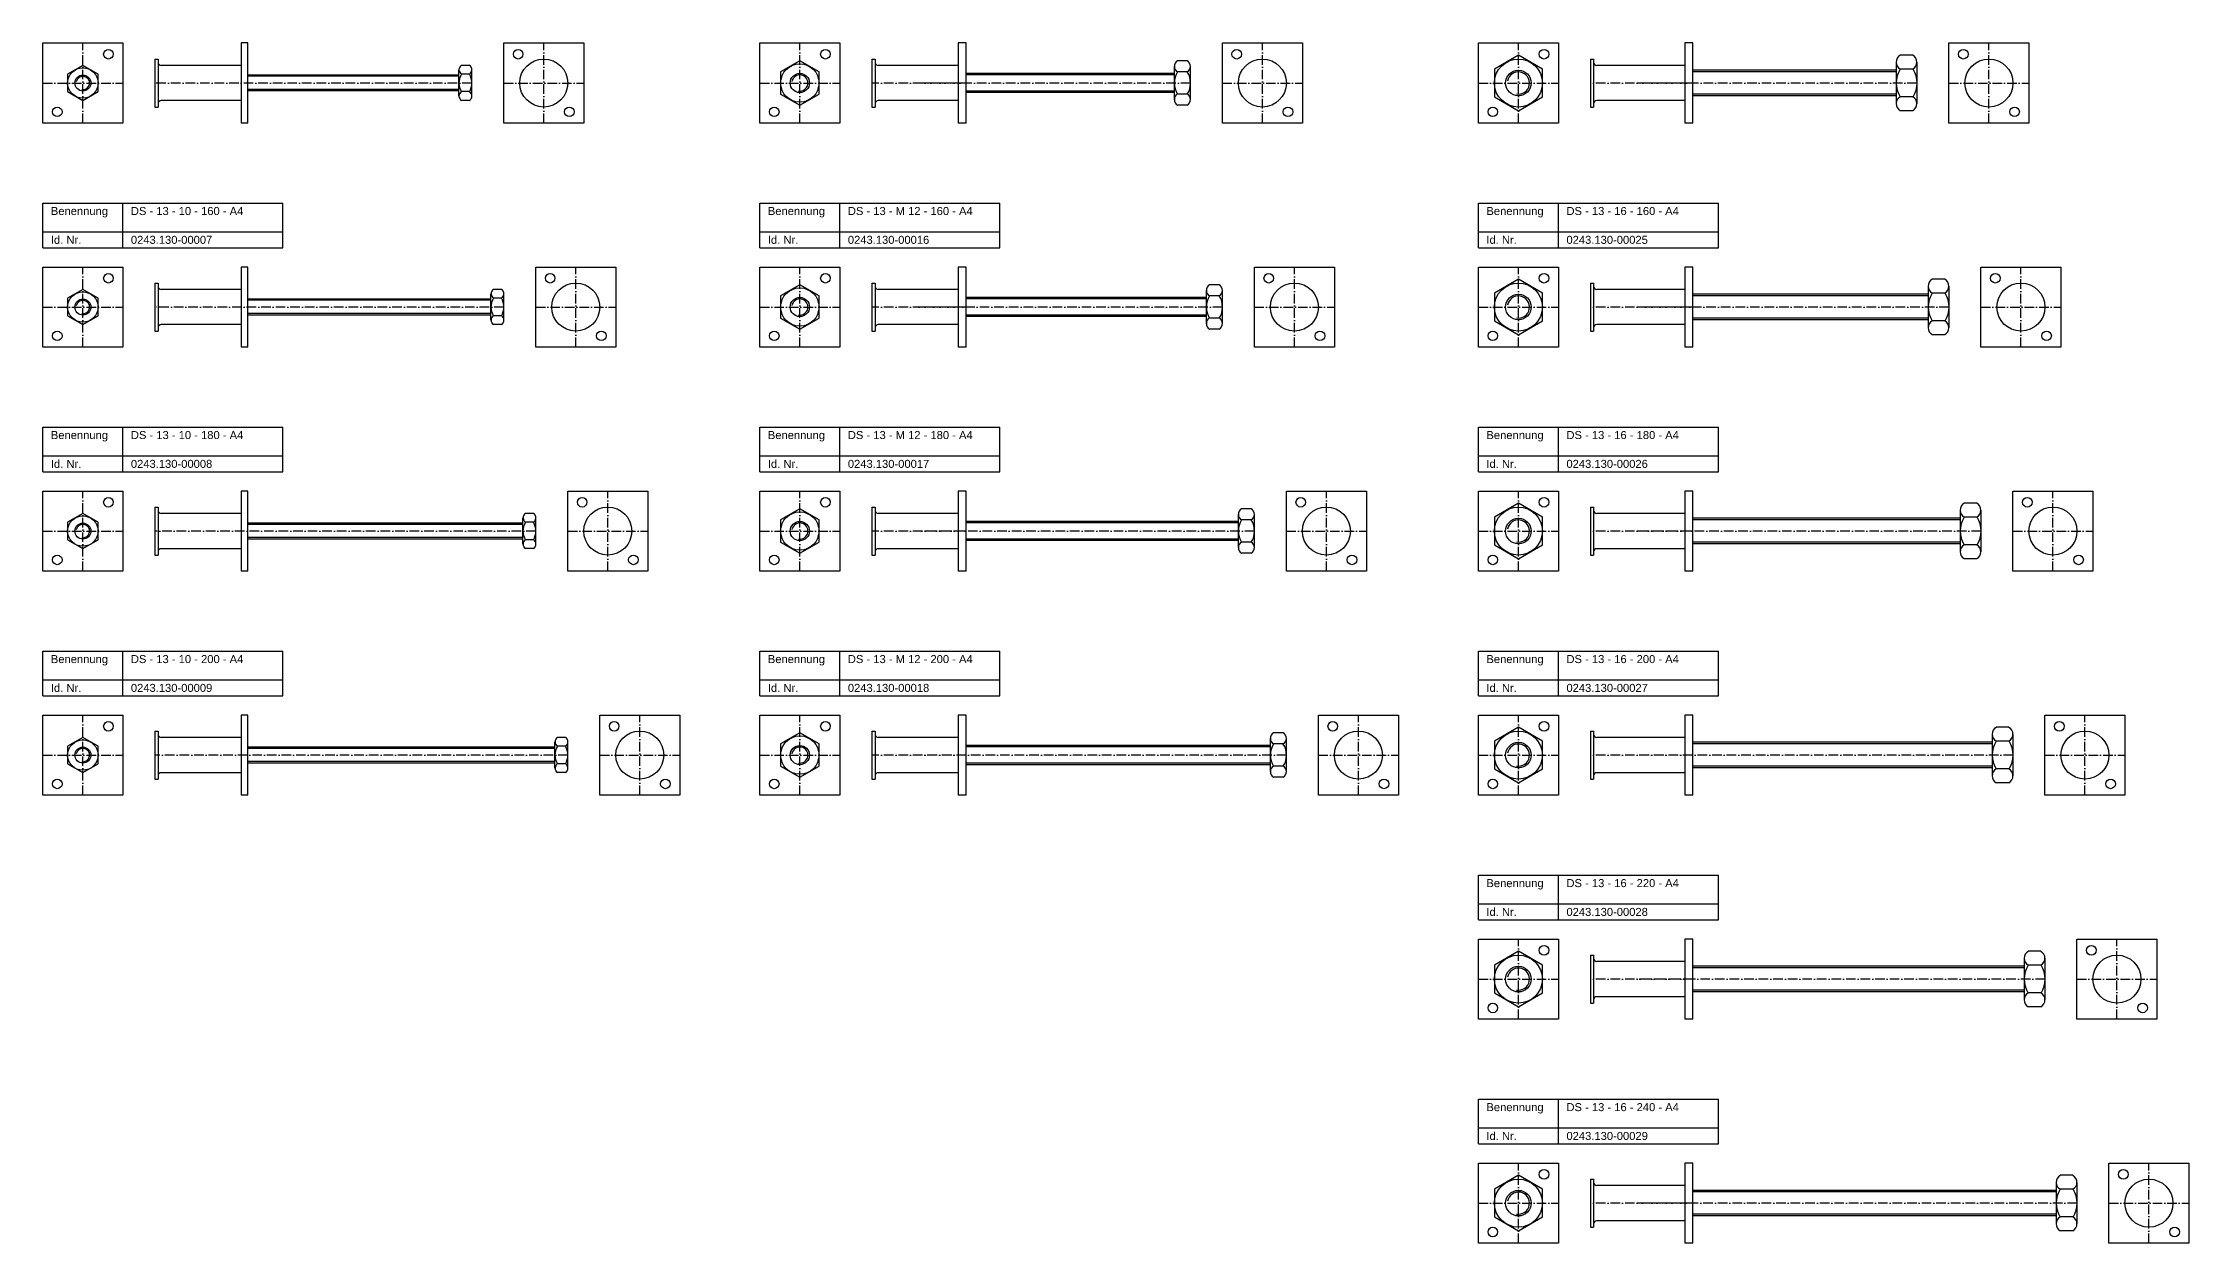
# Model space of a CAD drawing. Header units: millimetres. Extents: x 77 to 2545, y 1116 to 2936.
# Drawn here: x 77 to 1418, y 1446 to 2196 of the extents above; entities that cross this region are included whole.
import ezdxf

# ---------------------------------------------------------------- set-up
doc = ezdxf.new("R2010")
doc.units = ezdxf.units.MM
doc.header["$LTSCALE"] = 0.5
doc.linetypes.add('achse', pattern=[18, 12, -3, 0, -3])
doc.layers.add('HALFEN', color=2, linetype='CONTINUOUS')
doc.styles.add('ARIAL50', font='ARIAL.TTF', dxfattribs={"height": 5})

msp = doc.modelspace()

# ---------------------------------------------------------------- linework, layer by layer
at = {"layer": 'HALFEN'}
for p, q in [((77.2, 2196.2), (127.2, 2196.2)), ((77.2, 2146.2), (77.2, 2196.2)), ((127.2, 2196.2), (127.2, 2146.2)), ((147.2, 2186.2), (147.2, 2156.2)), ((147.2, 2186.2), (149.2, 2186.2)), ((149.2, 2186.2), (149.2, 2156.2)), ((201.2, 2196.2), (201.2, 2146.2)), ((205.2, 2196.2), (201.2, 2196.2)), ((205.2, 2146.2), (205.2, 2196.2)), ((365.2, 2196.2), (415.2, 2196.2)), ((365.2, 2146.2), (365.2, 2196.2)), ((415.2, 2196.2), (415.2, 2146.2)), ((525.2, 2196.2), (575.2, 2196.2)), ((525.2, 2146.2), (525.2, 2196.2)), ((575.2, 2196.2), (575.2, 2146.2)), ((595.2, 2186.2), (595.2, 2156.2)), ((595.2, 2186.2), (597.2, 2186.2)), ((597.2, 2186.2), (597.2, 2156.2)), ((649.2, 2196.2), (649.2, 2146.2)), ((654.2, 2196.2), (649.2, 2196.2)), ((654.2, 2146.2), (654.2, 2196.2)), ((814.2, 2146.2), (814.2, 2196.2)), ((814.2, 2196.2), (864.2, 2196.2)), ((864.2, 2196.2), (864.2, 2146.2)), ((974.2, 2196.2), (1024.2, 2196.2)), ((974.2, 2146.2), (974.2, 2196.2)), ((1024.2, 2196.2), (1024.2, 2146.2)), ((1044.2, 2186.2), (1044.2, 2156.2)), ((1044.2, 2186.2), (1046.2, 2186.2)), ((1046.2, 2186.2), (1046.2, 2156.2)), ((1103.2, 2196.2), (1103.2, 2146.2)), ((1108.2, 2196.2), (1103.2, 2196.2)), ((1108.2, 2146.2), (1108.2, 2196.2)), ((1245.7, 2188.6), (1237.7, 2188.6)), ((1268.2, 2196.2), (1318.2, 2196.2)), ((1268.2, 2146.2), (1268.2, 2196.2)), ((1318.2, 2196.2), (1318.2, 2146.2)), ((102.2, 2182.2), (92.7, 2176.7)), ((92.7, 2176.7), (92.7, 2165.8)), ((111.7, 2176.7), (102.2, 2182.2)), ((111.7, 2165.8), (111.7, 2176.7)), ((201.2, 2182.2), (151.2, 2182.2)), ((337.2, 2176.2), (205.2, 2176.2)), ((337.2, 2175.4), (205.2, 2175.4)), ((337.2, 2163), (337.2, 2179.5)), ((343.7, 2182.2), (338.8, 2182.2)), ((343.7, 2176.7), (338.8, 2176.7)), ((345.2, 2163), (345.2, 2179.5)), ((649.2, 2182.2), (599.2, 2182.2)), ((784.2, 2177.2), (654.2, 2177.2)), ((784.2, 2176.3), (654.2, 2176.3)), ((784.2, 2160.9), (784.2, 2181.6)), ((792.2, 2185.1), (786.2, 2185.1)), ((792.2, 2178.2), (786.2, 2178.2)), ((794.2, 2160.9), (794.2, 2181.6)), ((1103.2, 2182.2), (1048.2, 2182.2)), ((1235.2, 2179.2), (1108.2, 2179.2)), ((1235.2, 2178.2), (1108.2, 2178.2)), ((1235.2, 2184.2), (1235.2, 2158.3)), ((1245.7, 2179.9), (1237.7, 2179.9)), ((1248.2, 2184.2), (1248.2, 2158.3)), ((92.7, 2165.8), (102.2, 2160.3)), ((102.2, 2160.3), (111.7, 2165.8)), ((201.2, 2160.2), (151.2, 2160.2)), ((337.2, 2167.1), (205.2, 2167.1)), ((337.2, 2166.3), (205.2, 2166.3)), ((343.7, 2165.8), (338.8, 2165.8)), ((343.7, 2160.3), (338.8, 2160.3)), ((649.2, 2160.2), (599.2, 2160.2)), ((784.2, 2166.2), (654.2, 2166.2)), ((784.2, 2165.2), (654.2, 2165.2)), ((792.2, 2164.3), (786.2, 2164.3)), ((1103.2, 2160.2), (1048.2, 2160.2)), ((1235.2, 2164.3), (1108.2, 2164.3)), ((1235.2, 2163.2), (1108.2, 2163.2)), ((1245.7, 2162.6), (1237.7, 2162.6)), ((127.2, 2146.2), (77.2, 2146.2)), ((147.2, 2156.2), (149.2, 2156.2)), ((205.2, 2146.2), (201.2, 2146.2)), ((415.2, 2146.2), (365.2, 2146.2)), ((575.2, 2146.2), (525.2, 2146.2)), ((595.2, 2156.2), (597.2, 2156.2)), ((654.2, 2146.2), (649.2, 2146.2)), ((792.2, 2157.4), (786.2, 2157.4)), ((864.2, 2146.2), (814.2, 2146.2)), ((1024.2, 2146.2), (974.2, 2146.2)), ((1044.2, 2156.2), (1046.2, 2156.2)), ((1108.2, 2146.2), (1103.2, 2146.2)), ((1245.7, 2153.9), (1237.7, 2153.9)), ((1318.2, 2146.2), (1268.2, 2146.2)), ((77.2, 2096.2), (227.2, 2096.2)), ((77.2, 2068.2), (77.2, 2096.2)), ((127.2, 2068.2), (127.2, 2096.2)), ((227.2, 2068.2), (227.2, 2096.2)), ((525.2, 2096.2), (675.2, 2096.2)), ((525.2, 2068.2), (525.2, 2096.2)), ((575.2, 2068.2), (575.2, 2096.2)), ((675.2, 2068.2), (675.2, 2096.2)), ((974.2, 2096.2), (1124.2, 2096.2)), ((974.2, 2068.2), (974.2, 2096.2)), ((1024.2, 2068.2), (1024.2, 2096.2)), ((1124.2, 2068.2), (1124.2, 2096.2)), ((77.2, 2078.2), (227.2, 2078.2)), ((77.2, 2068.2), (227.2, 2068.2)), ((525.2, 2078.2), (675.2, 2078.2)), ((525.2, 2068.2), (675.2, 2068.2)), ((974.2, 2078.2), (1124.2, 2078.2)), ((974.2, 2068.2), (1124.2, 2068.2)), ((77.2, 2056.2), (127.2, 2056.2)), ((77.2, 2006.2), (77.2, 2056.2)), ((127.2, 2056.2), (127.2, 2006.2)), ((201.2, 2056.2), (201.2, 2006.2)), ((205.2, 2056.2), (201.2, 2056.2)), ((205.2, 2006.2), (205.2, 2056.2)), ((385.2, 2006.2), (385.2, 2056.2)), ((385.2, 2056.2), (435.2, 2056.2)), ((435.2, 2056.2), (435.2, 2006.2)), ((525.2, 2056.2), (575.2, 2056.2)), ((525.2, 2006.2), (525.2, 2056.2)), ((575.2, 2056.2), (575.2, 2006.2)), ((649.2, 2056.2), (649.2, 2006.2)), ((654.2, 2056.2), (649.2, 2056.2)), ((654.2, 2006.2), (654.2, 2056.2)), ((834.2, 2056.2), (884.2, 2056.2)), ((834.2, 2006.2), (834.2, 2056.2)), ((884.2, 2056.2), (884.2, 2006.2)), ((974.2, 2056.2), (1024.2, 2056.2)), ((974.2, 2006.2), (974.2, 2056.2)), ((1024.2, 2056.2), (1024.2, 2006.2)), ((1103.2, 2056.2), (1103.2, 2006.2)), ((1108.2, 2056.2), (1103.2, 2056.2)), ((1108.2, 2006.2), (1108.2, 2056.2)), ((1288.2, 2056.2), (1338.2, 2056.2)), ((1288.2, 2006.2), (1288.2, 2056.2)), ((1338.2, 2056.2), (1338.2, 2006.2)), ((102.2, 2042.2), (92.7, 2036.7)), ((111.7, 2036.7), (102.2, 2042.2)), ((147.2, 2046.2), (147.2, 2016.2)), ((147.2, 2046.2), (149.2, 2046.2)), ((149.2, 2046.2), (149.2, 2016.2)), ((201.2, 2042.2), (151.2, 2042.2)), ((357.2, 2023), (357.2, 2039.5)), ((363.7, 2042.2), (358.8, 2042.2)), ((365.2, 2023), (365.2, 2039.5)), ((595.2, 2046.2), (595.2, 2016.2)), ((595.2, 2046.2), (597.2, 2046.2)), ((597.2, 2046.2), (597.2, 2016.2)), ((649.2, 2042.2), (599.2, 2042.2)), ((804.2, 2020.9), (804.2, 2041.6)), ((812.2, 2045.1), (806.2, 2045.1)), ((814.2, 2020.9), (814.2, 2041.6)), ((1044.2, 2046.2), (1044.2, 2016.2)), ((1044.2, 2046.2), (1046.2, 2046.2)), ((1046.2, 2046.2), (1046.2, 2016.2)), ((1103.2, 2042.2), (1048.2, 2042.2)), ((1255.2, 2039.2), (1108.2, 2039.2)), ((1255.2, 2044.2), (1255.2, 2018.3)), ((1265.7, 2048.6), (1257.7, 2048.6)), ((1265.7, 2039.9), (1257.7, 2039.9)), ((1268.2, 2044.2), (1268.2, 2018.3)), ((92.7, 2036.7), (92.7, 2025.8)), ((92.7, 2025.8), (102.2, 2020.3)), ((102.2, 2020.3), (111.7, 2025.8)), ((111.7, 2025.8), (111.7, 2036.7)), ((357.2, 2036.2), (205.2, 2036.2)), ((357.2, 2035.4), (205.2, 2035.4)), ((357.2, 2027.1), (205.2, 2027.1)), ((357.2, 2026.2), (205.2, 2026.2)), ((363.7, 2036.7), (358.8, 2036.7)), ((363.7, 2025.8), (358.8, 2025.8)), ((804.2, 2037.2), (654.2, 2037.2)), ((804.2, 2036.3), (654.2, 2036.3)), ((804.2, 2026.2), (654.2, 2026.2)), ((804.2, 2025.2), (654.2, 2025.2)), ((812.2, 2038.2), (806.2, 2038.2)), ((1255.2, 2038.2), (1108.2, 2038.2)), ((147.2, 2016.2), (149.2, 2016.2)), ((201.2, 2020.2), (151.2, 2020.2)), ((363.7, 2020.3), (358.8, 2020.3)), ((595.2, 2016.2), (597.2, 2016.2)), ((649.2, 2020.2), (599.2, 2020.2)), ((812.2, 2024.3), (806.2, 2024.3)), ((812.2, 2017.4), (806.2, 2017.4)), ((1044.2, 2016.2), (1046.2, 2016.2)), ((1103.2, 2020.2), (1048.2, 2020.2)), ((1255.2, 2024.3), (1108.2, 2024.3)), ((1255.2, 2023.2), (1108.2, 2023.2)), ((1265.7, 2022.6), (1257.7, 2022.6)), ((1265.7, 2013.9), (1257.7, 2013.9)), ((127.2, 2006.2), (77.2, 2006.2)), ((205.2, 2006.2), (201.2, 2006.2)), ((435.2, 2006.2), (385.2, 2006.2)), ((575.2, 2006.2), (525.2, 2006.2)), ((654.2, 2006.2), (649.2, 2006.2)), ((884.2, 2006.2), (834.2, 2006.2)), ((1024.2, 2006.2), (974.2, 2006.2)), ((1108.2, 2006.2), (1103.2, 2006.2)), ((1338.2, 2006.2), (1288.2, 2006.2)), ((77.2, 1956.2), (227.2, 1956.2)), ((77.2, 1928.2), (77.2, 1956.2)), ((127.2, 1928.2), (127.2, 1956.2)), ((227.2, 1928.2), (227.2, 1956.2)), ((525.2, 1956.2), (675.2, 1956.2)), ((525.2, 1928.2), (525.2, 1956.2)), ((575.2, 1928.2), (575.2, 1956.2)), ((675.2, 1928.2), (675.2, 1956.2)), ((974.2, 1956.2), (1124.2, 1956.2)), ((974.2, 1928.2), (974.2, 1956.2)), ((1024.2, 1928.2), (1024.2, 1956.2)), ((1124.2, 1928.2), (1124.2, 1956.2)), ((77.2, 1938.2), (227.2, 1938.2)), ((525.2, 1938.2), (675.2, 1938.2)), ((974.2, 1938.2), (1124.2, 1938.2)), ((77.2, 1928.2), (227.2, 1928.2)), ((525.2, 1928.2), (675.2, 1928.2)), ((974.2, 1928.2), (1124.2, 1928.2)), ((77.2, 1916.2), (127.2, 1916.2)), ((77.2, 1866.2), (77.2, 1916.2)), ((127.2, 1916.2), (127.2, 1866.2)), ((147.2, 1906.2), (149.2, 1906.2)), ((147.2, 1906.2), (147.2, 1876.2)), ((149.2, 1906.2), (149.2, 1876.2)), ((201.2, 1916.2), (201.2, 1866.2)), ((205.2, 1916.2), (201.2, 1916.2)), ((205.2, 1866.2), (205.2, 1916.2)), ((405.2, 1916.2), (455.2, 1916.2)), ((405.2, 1866.2), (405.2, 1916.2)), ((455.2, 1916.2), (455.2, 1866.2)), ((525.2, 1916.2), (575.2, 1916.2)), ((525.2, 1866.2), (525.2, 1916.2)), ((575.2, 1916.2), (575.2, 1866.2)), ((595.2, 1906.2), (597.2, 1906.2)), ((595.2, 1906.2), (595.2, 1876.2)), ((597.2, 1906.2), (597.2, 1876.2)), ((649.2, 1916.2), (649.2, 1866.2)), ((654.2, 1916.2), (649.2, 1916.2)), ((654.2, 1866.2), (654.2, 1916.2)), ((832.2, 1905.1), (826.2, 1905.1)), ((854.2, 1916.2), (904.2, 1916.2)), ((854.2, 1866.2), (854.2, 1916.2)), ((904.2, 1916.2), (904.2, 1866.2)), ((974.2, 1916.2), (1024.2, 1916.2)), ((974.2, 1866.2), (974.2, 1916.2)), ((1024.2, 1916.2), (1024.2, 1866.2)), ((1044.2, 1906.2), (1046.2, 1906.2)), ((1044.2, 1906.2), (1044.2, 1876.2)), ((1046.2, 1906.2), (1046.2, 1876.2)), ((1108.2, 1916.2), (1103.2, 1916.2)), ((1103.2, 1916.2), (1103.2, 1866.2)), ((1108.2, 1866.2), (1108.2, 1916.2)), ((1275.2, 1904.2), (1275.2, 1878.3)), ((1285.7, 1908.6), (1277.7, 1908.6)), ((1288.2, 1904.2), (1288.2, 1878.3)), ((1308.2, 1916.2), (1358.2, 1916.2)), ((1308.2, 1866.2), (1308.2, 1916.2)), ((1358.2, 1916.2), (1358.2, 1866.2)), ((102.2, 1902.2), (92.7, 1896.7)), ((92.7, 1896.7), (92.7, 1885.8)), ((111.7, 1896.7), (102.2, 1902.2)), ((111.7, 1885.8), (111.7, 1896.7)), ((201.2, 1902.2), (151.2, 1902.2)), ((377.2, 1896.2), (205.2, 1896.2)), ((377.2, 1895.4), (205.2, 1895.4)), ((377.2, 1883), (377.2, 1899.5)), ((383.7, 1902.2), (378.8, 1902.2)), ((383.7, 1896.7), (378.8, 1896.7)), ((385.2, 1883), (385.2, 1899.5)), ((649.2, 1902.2), (599.2, 1902.2)), ((824.2, 1897.2), (654.2, 1897.2)), ((824.2, 1896.3), (654.2, 1896.3)), ((824.2, 1880.9), (824.2, 1901.6)), ((832.2, 1898.2), (826.2, 1898.2)), ((834.2, 1880.9), (834.2, 1901.6)), ((1103.2, 1902.2), (1048.2, 1902.2)), ((1275.2, 1899.2), (1108.2, 1899.2)), ((1275.2, 1898.2), (1108.2, 1898.2)), ((1285.7, 1899.9), (1277.7, 1899.9)), ((92.7, 1885.8), (102.2, 1880.3)), ((102.2, 1880.3), (111.7, 1885.8)), ((201.2, 1880.2), (151.2, 1880.2)), ((377.2, 1887.1), (205.2, 1887.1)), ((377.2, 1886.2), (205.2, 1886.2)), ((383.7, 1885.8), (378.8, 1885.8)), ((383.7, 1880.3), (378.8, 1880.3)), ((649.2, 1880.2), (599.2, 1880.2)), ((824.2, 1886.2), (654.2, 1886.2)), ((824.2, 1885.2), (654.2, 1885.2)), ((832.2, 1884.3), (826.2, 1884.3)), ((1103.2, 1880.2), (1048.2, 1880.2)), ((1275.2, 1884.3), (1108.2, 1884.3)), ((1275.2, 1883.2), (1108.2, 1883.2)), ((1285.7, 1882.6), (1277.7, 1882.6)), ((127.2, 1866.2), (77.2, 1866.2)), ((147.2, 1876.2), (149.2, 1876.2)), ((205.2, 1866.2), (201.2, 1866.2)), ((455.2, 1866.2), (405.2, 1866.2)), ((575.2, 1866.2), (525.2, 1866.2)), ((595.2, 1876.2), (597.2, 1876.2)), ((654.2, 1866.2), (649.2, 1866.2)), ((832.2, 1877.4), (826.2, 1877.4)), ((904.2, 1866.2), (854.2, 1866.2)), ((1024.2, 1866.2), (974.2, 1866.2)), ((1044.2, 1876.2), (1046.2, 1876.2)), ((1108.2, 1866.2), (1103.2, 1866.2)), ((1285.7, 1873.9), (1277.7, 1873.9)), ((1358.2, 1866.2), (1308.2, 1866.2)), ((77.2, 1816.2), (227.2, 1816.2)), ((77.2, 1788.2), (77.2, 1816.2)), ((127.2, 1788.2), (127.2, 1816.2)), ((227.2, 1788.2), (227.2, 1816.2)), ((525.2, 1816.2), (675.2, 1816.2)), ((525.2, 1788.2), (525.2, 1816.2)), ((575.2, 1788.2), (575.2, 1816.2)), ((675.2, 1788.2), (675.2, 1816.2)), ((974.2, 1816.2), (1124.2, 1816.2)), ((974.2, 1788.2), (974.2, 1816.2)), ((1024.2, 1788.2), (1024.2, 1816.2)), ((1124.2, 1788.2), (1124.2, 1816.2)), ((77.2, 1798.2), (227.2, 1798.2)), ((525.2, 1798.2), (675.2, 1798.2)), ((974.2, 1798.2), (1124.2, 1798.2)), ((77.2, 1788.2), (227.2, 1788.2)), ((525.2, 1788.2), (675.2, 1788.2)), ((974.2, 1788.2), (1124.2, 1788.2)), ((77.2, 1776.2), (127.2, 1776.2)), ((77.2, 1726.2), (77.2, 1776.2)), ((127.2, 1776.2), (127.2, 1726.2)), ((201.2, 1776.2), (201.2, 1726.2)), ((205.2, 1776.2), (201.2, 1776.2)), ((205.2, 1726.2), (205.2, 1776.2)), ((425.2, 1776.2), (475.2, 1776.2)), ((425.2, 1726.2), (425.2, 1776.2)), ((475.2, 1776.2), (475.2, 1726.2)), ((525.2, 1776.2), (575.2, 1776.2)), ((525.2, 1726.2), (525.2, 1776.2)), ((575.2, 1776.2), (575.2, 1726.2)), ((649.2, 1776.2), (649.2, 1726.2)), ((654.2, 1776.2), (649.2, 1776.2)), ((654.2, 1726.2), (654.2, 1776.2)), ((874.2, 1776.2), (924.2, 1776.2)), ((874.2, 1726.2), (874.2, 1776.2)), ((924.2, 1776.2), (924.2, 1726.2)), ((974.2, 1776.2), (1024.2, 1776.2)), ((974.2, 1726.2), (974.2, 1776.2)), ((1024.2, 1776.2), (1024.2, 1726.2)), ((1108.2, 1776.2), (1103.2, 1776.2)), ((1103.2, 1776.2), (1103.2, 1726.2)), ((1108.2, 1726.2), (1108.2, 1776.2)), ((1328.2, 1776.2), (1378.2, 1776.2)), ((1328.2, 1726.2), (1328.2, 1776.2)), ((1378.2, 1776.2), (1378.2, 1726.2)), ((102.2, 1762.2), (92.7, 1756.7)), ((92.7, 1756.7), (92.7, 1745.8)), ((111.7, 1756.7), (102.2, 1762.2)), ((111.7, 1745.8), (111.7, 1756.7)), ((147.2, 1766.2), (147.2, 1736.2)), ((147.2, 1766.2), (149.2, 1766.2)), ((149.2, 1766.2), (149.2, 1736.2)), ((201.2, 1762.2), (151.2, 1762.2)), ((397.2, 1743), (397.2, 1759.5)), ((403.7, 1762.2), (398.8, 1762.2)), ((403.7, 1756.7), (398.8, 1756.7)), ((405.2, 1743), (405.2, 1759.5)), ((595.2, 1766.2), (595.2, 1736.2)), ((595.2, 1766.2), (597.2, 1766.2)), ((597.2, 1766.2), (597.2, 1736.2)), ((649.2, 1762.2), (599.2, 1762.2)), ((844.2, 1757.2), (654.2, 1757.2)), ((844.2, 1740.9), (844.2, 1761.6)), ((852.2, 1765.1), (846.2, 1765.1)), ((852.2, 1758.2), (846.2, 1758.2)), ((854.2, 1740.9), (854.2, 1761.6)), ((1044.2, 1766.2), (1044.2, 1736.2)), ((1044.2, 1766.2), (1046.2, 1766.2)), ((1046.2, 1766.2), (1046.2, 1736.2)), ((1103.2, 1762.2), (1048.2, 1762.2)), ((1295.2, 1759.2), (1108.2, 1759.2)), ((1295.2, 1758.2), (1108.2, 1758.2)), ((1295.2, 1764.2), (1295.2, 1738.3)), ((1305.7, 1768.6), (1297.7, 1768.6)), ((1305.7, 1759.9), (1297.7, 1759.9)), ((1308.2, 1764.2), (1308.2, 1738.3)), ((92.7, 1745.8), (102.2, 1740.3)), ((102.2, 1740.3), (111.7, 1745.8)), ((397.2, 1756.2), (205.2, 1756.2)), ((397.2, 1755.4), (205.2, 1755.4)), ((397.2, 1747.1), (205.2, 1747.1)), ((397.2, 1746.2), (205.2, 1746.2)), ((403.7, 1745.8), (398.8, 1745.8)), ((844.2, 1756.3), (654.2, 1756.3)), ((844.2, 1746.2), (654.2, 1746.2)), ((844.2, 1745.2), (654.2, 1745.2)), ((852.2, 1744.3), (846.2, 1744.3)), ((1295.2, 1744.3), (1108.2, 1744.3)), ((147.2, 1736.2), (149.2, 1736.2)), ((201.2, 1740.2), (151.2, 1740.2)), ((403.7, 1740.3), (398.8, 1740.3)), ((595.2, 1736.2), (597.2, 1736.2)), ((649.2, 1740.2), (599.2, 1740.2)), ((852.2, 1737.4), (846.2, 1737.4)), ((1044.2, 1736.2), (1046.2, 1736.2)), ((1103.2, 1740.2), (1048.2, 1740.2)), ((1295.2, 1743.2), (1108.2, 1743.2)), ((1305.7, 1742.6), (1297.7, 1742.6)), ((1305.7, 1733.9), (1297.7, 1733.9)), ((127.2, 1726.2), (77.2, 1726.2)), ((205.2, 1726.2), (201.2, 1726.2)), ((475.2, 1726.2), (425.2, 1726.2)), ((575.2, 1726.2), (525.2, 1726.2)), ((654.2, 1726.2), (649.2, 1726.2)), ((924.2, 1726.2), (874.2, 1726.2)), ((1024.2, 1726.2), (974.2, 1726.2)), ((1108.2, 1726.2), (1103.2, 1726.2)), ((1378.2, 1726.2), (1328.2, 1726.2)), ((974.2, 1676.2), (1124.2, 1676.2)), ((974.2, 1648.2), (974.2, 1676.2)), ((1024.2, 1648.2), (1024.2, 1676.2)), ((1124.2, 1648.2), (1124.2, 1676.2)), ((974.2, 1658.2), (1124.2, 1658.2)), ((974.2, 1648.2), (1124.2, 1648.2)), ((974.2, 1636.2), (1024.2, 1636.2)), ((974.2, 1586.2), (974.2, 1636.2)), ((1024.2, 1636.2), (1024.2, 1586.2)), ((1108.2, 1636.2), (1103.2, 1636.2)), ((1103.2, 1636.2), (1103.2, 1586.2)), ((1108.2, 1586.2), (1108.2, 1636.2)), ((1348.2, 1636.2), (1398.2, 1636.2)), ((1348.2, 1586.2), (1348.2, 1636.2)), ((1398.2, 1636.2), (1398.2, 1586.2)), ((1044.2, 1626.2), (1046.2, 1626.2)), ((1044.2, 1626.2), (1044.2, 1596.2)), ((1046.2, 1626.2), (1046.2, 1596.2)), ((1315.2, 1624.2), (1315.2, 1598.3)), ((1325.7, 1628.6), (1317.7, 1628.6)), ((1328.2, 1624.2), (1328.2, 1598.3)), ((1103.2, 1622.2), (1048.2, 1622.2)), ((1315.2, 1619.2), (1108.2, 1619.2)), ((1315.2, 1618.2), (1108.2, 1618.2)), ((1325.7, 1619.9), (1317.7, 1619.9)), ((1044.2, 1596.2), (1046.2, 1596.2)), ((1103.2, 1600.2), (1048.2, 1600.2)), ((1315.2, 1604.3), (1108.2, 1604.3)), ((1315.2, 1603.2), (1108.2, 1603.2)), ((1325.7, 1602.6), (1317.7, 1602.6)), ((1024.2, 1586.2), (974.2, 1586.2)), ((1108.2, 1586.2), (1103.2, 1586.2)), ((1325.7, 1593.9), (1317.7, 1593.9)), ((1398.2, 1586.2), (1348.2, 1586.2)), ((974.2, 1536.2), (1124.2, 1536.2)), ((974.2, 1508.2), (974.2, 1536.2)), ((1024.2, 1508.2), (1024.2, 1536.2)), ((1124.2, 1508.2), (1124.2, 1536.2)), ((974.2, 1518.2), (1124.2, 1518.2)), ((974.2, 1508.2), (1124.2, 1508.2)), ((974.2, 1446.2), (974.2, 1496.2)), ((974.2, 1496.2), (1024.2, 1496.2)), ((1024.2, 1496.2), (1024.2, 1446.2)), ((1103.2, 1496.2), (1103.2, 1446.2)), ((1108.2, 1496.2), (1103.2, 1496.2)), ((1108.2, 1446.2), (1108.2, 1496.2)), ((1345.7, 1488.6), (1337.7, 1488.6)), ((1368.2, 1446.2), (1368.2, 1496.2)), ((1368.2, 1496.2), (1418.2, 1496.2)), ((1418.2, 1496.2), (1418.2, 1446.2)), ((1044.2, 1486.2), (1044.2, 1456.2)), ((1044.2, 1486.2), (1046.2, 1486.2)), ((1046.2, 1486.2), (1046.2, 1456.2)), ((1103.2, 1482.2), (1048.2, 1482.2)), ((1335.2, 1479.2), (1108.2, 1479.2)), ((1335.2, 1478.2), (1108.2, 1478.2)), ((1335.2, 1484.2), (1335.2, 1458.3)), ((1345.7, 1479.9), (1337.7, 1479.9)), ((1348.2, 1484.2), (1348.2, 1458.3)), ((1335.2, 1464.3), (1108.2, 1464.3)), ((1335.2, 1463.2), (1108.2, 1463.2)), ((1345.7, 1462.6), (1337.7, 1462.6)), ((1044.2, 1456.2), (1046.2, 1456.2)), ((1103.2, 1460.2), (1048.2, 1460.2)), ((1345.7, 1453.9), (1337.7, 1453.9)), ((1024.2, 1446.2), (974.2, 1446.2)), ((1108.2, 1446.2), (1103.2, 1446.2)), ((1418.2, 1446.2), (1368.2, 1446.2))]:
    msp.add_line(p, q, dxfattribs=at)
at = {"layer": 'HALFEN', "color": 1, "linetype": 'achse'}
for p, q in [((102.2, 2146.2), (102.2, 2196.2)), ((390.2, 2146.2), (390.2, 2196.2)), ((550.2, 2146.2), (550.2, 2196.2)), ((839.2, 2146.2), (839.2, 2196.2)), ((999.2, 2146.2), (999.2, 2196.2)), ((1293.2, 2146.2), (1293.2, 2196.2)), ((77.2, 2171.2), (127.2, 2171.2)), ((345.2, 2171.2), (147.2, 2171.2)), ((365.2, 2171.2), (415.2, 2171.2)), ((525.2, 2171.2), (575.2, 2171.2)), ((654.2, 2171.2), (595.2, 2171.2)), ((794.2, 2171.2), (622.2, 2171.2)), ((814.2, 2171.2), (864.2, 2171.2)), ((974.2, 2171.2), (1024.2, 2171.2)), ((1108.2, 2171.2), (1044.2, 2171.2)), ((1248.2, 2171.2), (1073.2, 2171.2)), ((1268.2, 2171.2), (1318.2, 2171.2)), ((102.2, 2006.2), (102.2, 2056.2)), ((410.2, 2006.2), (410.2, 2056.2)), ((550.2, 2006.2), (550.2, 2056.2)), ((859.2, 2006.2), (859.2, 2056.2)), ((999.2, 2006.2), (999.2, 2056.2)), ((1313.2, 2006.2), (1313.2, 2056.2)), ((77.2, 2031.2), (127.2, 2031.2)), ((365.2, 2031.2), (147.2, 2031.2)), ((385.2, 2031.2), (435.2, 2031.2)), ((525.2, 2031.2), (575.2, 2031.2)), ((654.2, 2031.2), (595.2, 2031.2)), ((814.2, 2031.2), (622.2, 2031.2)), ((834.2, 2031.2), (884.2, 2031.2)), ((974.2, 2031.2), (1024.2, 2031.2)), ((1108.2, 2031.2), (1044.2, 2031.2)), ((1268.2, 2031.2), (1073.2, 2031.2)), ((1288.2, 2031.2), (1338.2, 2031.2)), ((102.2, 1866.2), (102.2, 1916.2)), ((430.2, 1866.2), (430.2, 1916.2)), ((550.2, 1866.2), (550.2, 1916.2)), ((879.2, 1866.2), (879.2, 1916.2)), ((999.2, 1866.2), (999.2, 1916.2)), ((1333.2, 1866.2), (1333.2, 1916.2)), ((77.2, 1891.2), (127.2, 1891.2)), ((385.2, 1891.2), (147.2, 1891.2)), ((405.2, 1891.2), (455.2, 1891.2)), ((525.2, 1891.2), (575.2, 1891.2)), ((654.2, 1891.2), (595.2, 1891.2)), ((834.2, 1891.2), (622.2, 1891.2)), ((854.2, 1891.2), (904.2, 1891.2)), ((974.2, 1891.2), (1024.2, 1891.2)), ((1108.2, 1891.2), (1044.2, 1891.2)), ((1288.2, 1891.2), (1073.2, 1891.2)), ((1308.2, 1891.2), (1358.2, 1891.2)), ((102.2, 1726.2), (102.2, 1776.2)), ((450.2, 1726.2), (450.2, 1776.2)), ((550.2, 1726.2), (550.2, 1776.2)), ((899.2, 1726.2), (899.2, 1776.2)), ((999.2, 1726.2), (999.2, 1776.2)), ((1353.2, 1726.2), (1353.2, 1776.2)), ((77.2, 1751.2), (127.2, 1751.2)), ((405.2, 1751.2), (147.2, 1751.2)), ((425.2, 1751.2), (475.2, 1751.2)), ((525.2, 1751.2), (575.2, 1751.2)), ((654.2, 1751.2), (595.2, 1751.2)), ((854.2, 1751.2), (622.2, 1751.2)), ((874.2, 1751.2), (924.2, 1751.2)), ((974.2, 1751.2), (1024.2, 1751.2)), ((1108.2, 1751.2), (1044.2, 1751.2)), ((1308.2, 1751.2), (1073.2, 1751.2)), ((1328.2, 1751.2), (1378.2, 1751.2)), ((999.2, 1586.2), (999.2, 1636.2)), ((1373.2, 1586.2), (1373.2, 1636.2)), ((974.2, 1611.2), (1024.2, 1611.2)), ((1108.2, 1611.2), (1044.2, 1611.2)), ((1328.2, 1611.2), (1073.2, 1611.2)), ((1348.2, 1611.2), (1398.2, 1611.2)), ((999.2, 1446.2), (999.2, 1496.2)), ((1393.2, 1446.2), (1393.2, 1496.2)), ((974.2, 1471.2), (1024.2, 1471.2)), ((1108.2, 1471.2), (1044.2, 1471.2)), ((1348.2, 1471.2), (1073.2, 1471.2)), ((1368.2, 1471.2), (1418.2, 1471.2))]:
    msp.add_line(p, q, dxfattribs=at)
at = {"layer": 'HALFEN'}
for points in [[(984.2, 2162.6), (999.2, 2153.9), (1014.2, 2162.6), (1014.2, 2179.9), (999.2, 2188.6), (984.2, 2179.9)], [(538.2, 2164.3), (550.2, 2157.4), (562.2, 2164.3), (562.2, 2178.2), (550.2, 2185.1), (538.2, 2178.2)], [(538.2, 2024.3), (550.2, 2017.4), (562.2, 2024.3), (562.2, 2038.2), (550.2, 2045.1), (538.2, 2038.2)], [(984.2, 2022.6), (999.2, 2013.9), (1014.2, 2022.6), (1014.2, 2039.9), (999.2, 2048.6), (984.2, 2039.9)], [(538.2, 1884.3), (550.2, 1877.4), (562.2, 1884.3), (562.2, 1898.2), (550.2, 1905.1), (538.2, 1898.2)], [(984.2, 1882.6), (999.2, 1873.9), (1014.2, 1882.6), (1014.2, 1899.9), (999.2, 1908.6), (984.2, 1899.9)], [(538.2, 1744.3), (550.2, 1737.4), (562.2, 1744.3), (562.2, 1758.2), (550.2, 1765.1), (538.2, 1758.2)], [(984.2, 1742.6), (999.2, 1733.9), (1014.2, 1742.6), (1014.2, 1759.9), (999.2, 1768.6), (984.2, 1759.9)], [(984.2, 1602.6), (999.2, 1593.9), (1014.2, 1602.6), (1014.2, 1619.9), (999.2, 1628.6), (984.2, 1619.9)], [(984.2, 1462.6), (999.2, 1453.9), (1014.2, 1462.6), (1014.2, 1479.9), (999.2, 1488.6), (984.2, 1479.9)]]:
    msp.add_lwpolyline(points, close=True, dxfattribs=at)
for centre, radius in [((118.2, 2189.2, 7), 3), ((374.2, 2189.2, 7), 3), ((390.2, 2171.2), 15), ((566.2, 2189.2, 7), 3), ((823.2, 2189.2, 7), 3), ((839.2, 2171.2), 15), ((999.2, 2171.2), 15), ((1015.2, 2189.2, 7), 3), ((1277.2, 2189.2, 7), 3), ((1293.2, 2171.2), 15), ((102.2, 2171.2), 9.5), ((102.2, 2171.2), 5), ((550.2, 2171.2), 12), ((550.2, 2171.2), 6), ((999.2, 2171.2), 8), ((86.2, 2153.2), 3), ((406.2, 2153.2), 3), ((534.2, 2153.2), 3), ((855.2, 2153.2), 3), ((983.2, 2153.2), 3), ((1309.2, 2153.2), 3), ((118.2, 2049.2, 7), 3), ((394.2, 2049.2, 7), 3), ((566.2, 2049.2, 7), 3), ((843.2, 2049.2, 7), 3), ((1015.2, 2049.2, 7), 3), ((1297.2, 2049.2, 7), 3), ((102.2, 2031.2), 9.5), ((410.2, 2031.2), 15), ((550.2, 2031.2), 12), ((859.2, 2031.2), 15), ((999.2, 2031.2), 15), ((999.2, 2031.2), 8), ((1313.2, 2031.2), 15), ((102.2, 2031.2), 5), ((550.2, 2031.2), 6), ((86.2, 2013.2), 3), ((426.2, 2013.2), 3), ((534.2, 2013.2), 3), ((875.2, 2013.2), 3), ((983.2, 2013.2), 3), ((1329.2, 2013.2), 3), ((118.2, 1909.2, 7), 3), ((414.2, 1909.2, 7), 3), ((430.2, 1891.2), 15), ((566.2, 1909.2, 7), 3), ((863.2, 1909.2, 7), 3), ((879.2, 1891.2), 15), ((999.2, 1891.2), 15), ((1015.2, 1909.2, 7), 3), ((1317.2, 1909.2, 7), 3), ((1333.2, 1891.2), 15), ((102.2, 1891.2), 9.5), ((102.2, 1891.2), 5), ((550.2, 1891.2), 12), ((550.2, 1891.2), 6), ((999.2, 1891.2), 8), ((86.2, 1873.2), 3), ((446.2, 1873.2), 3), ((534.2, 1873.2), 3), ((895.2, 1873.2), 3), ((983.2, 1873.2), 3), ((1349.2, 1873.2), 3), ((118.2, 1769.2, 7), 3), ((434.2, 1769.2, 7), 3), ((566.2, 1769.2, 7), 3), ((883.2, 1769.2, 7), 3), ((1015.2, 1769.2, 7), 3), ((1337.2, 1769.2, 7), 3), ((102.2, 1751.2), 9.5), ((450.2, 1751.2), 15), ((550.2, 1751.2), 12), ((550.2, 1751.2), 6), ((899.2, 1751.2), 15), ((999.2, 1751.2), 15), ((999.2, 1751.2), 8), ((1353.2, 1751.2), 15), ((102.2, 1751.2), 5), ((86.2, 1733.2), 3), ((466.2, 1733.2), 3), ((534.2, 1733.2), 3), ((915.2, 1733.2), 3), ((983.2, 1733.2), 3), ((1369.2, 1733.2), 3), ((999.2, 1611.2), 15), ((1015.2, 1629.2, 7), 3), ((1357.2, 1629.2, 7), 3), ((1373.2, 1611.2), 15), ((999.2, 1611.2), 8), ((983.2, 1593.2), 3), ((1389.2, 1593.2), 3), ((1015.2, 1489.2, 7), 3), ((1377.2, 1489.2, 7), 3), ((999.2, 1471.2), 15), ((999.2, 1471.2), 8), ((1393.2, 1471.2), 15), ((983.2, 1453.2), 3), ((1409.2, 1453.2), 3)]:
    msp.add_circle(centre, radius, dxfattribs=at)
for centre, radius, start, end in [((1240.2, 2184.2), 5, 120, 240), ((1243.2, 2184.2), 5, 300, 60), ((151.2, 2184.2), 2, 180, 270), ((340.4, 2179.5), 3.17, 120, 240), ((347.5, 2171.2), 10.3, 147.7958, 212.2042), ((342.1, 2179.5), 3.17, 300, 60), ((335, 2171.2), 10.3, 327.7958, 32.2042), ((599.2, 2184.2), 2, 180, 270), ((788.2, 2181.6), 4, 120, 240), ((797.2, 2171.2), 13, 147.7958, 212.2042), ((786.2, 2178.2), 1.0725e-12, 122.0054, 62.0054), ((790.2, 2181.6), 4, 300, 60), ((781.3, 2171.2), 13, 327.7958, 32.2042), ((792.2, 2178.2), 1.0725e-12, 117.9946, 57.9946), ((1048.2, 2184.2), 2, 180, 270), ((1251.5, 2171.2), 16.3, 147.7958, 212.2042), ((1232, 2171.2), 16.3, 327.7958, 32.2042), ((1245.7, 2179.9), 1.421e-13, 136.5966, 249.444), ((151.2, 2158.2), 2, 90, 180), ((340.4, 2163), 3.17, 120, 240), ((342.1, 2163), 3.17, 300, 60), ((599.2, 2158.2), 2, 90, 180), ((788.2, 2160.9), 4, 120, 240), ((790.2, 2160.9), 4, 300, 60), ((1048.2, 2158.2), 2, 90, 180), ((1240.2, 2158.3), 5, 120, 240), ((1243.2, 2158.3), 5, 300, 60), ((151.2, 2044.2), 2, 180, 270), ((360.4, 2039.5), 3.17, 120, 240), ((362.1, 2039.5), 3.17, 300, 60), ((599.2, 2044.2), 2, 180, 270), ((808.2, 2041.6), 4, 120, 240), ((810.2, 2041.6), 4, 300, 60), ((1048.2, 2044.2), 2, 180, 270), ((1260.2, 2044.2), 5, 120, 240), ((1271.5, 2031.2), 16.3, 147.7958, 212.2042), ((1263.2, 2044.2), 5, 300, 60), ((1252, 2031.2), 16.3, 327.7958, 32.2042), ((1265.7, 2039.9), 1.421e-13, 136.5966, 249.444), ((367.5, 2031.2), 10.3, 147.7958, 212.2042), ((360.4, 2023), 3.17, 120, 240), ((355, 2031.2), 10.3, 327.7958, 32.2042), ((362.1, 2023), 3.17, 300, 60), ((817.2, 2031.2), 13, 147.7958, 212.2042), ((806.2, 2038.2), 1.0725e-12, 122.0054, 62.0054), ((801.3, 2031.2), 13, 327.7958, 32.2042), ((812.2, 2038.2), 1.0725e-12, 117.9946, 57.9946), ((151.2, 2018.2), 2, 90, 180), ((599.2, 2018.2), 2, 90, 180), ((808.2, 2020.9), 4, 120, 240), ((810.2, 2020.9), 4, 300, 60), ((1048.2, 2018.2), 2, 90, 180), ((1260.2, 2018.3), 5, 120, 240), ((1263.2, 2018.3), 5, 300, 60), ((151.2, 1904.2), 2, 180, 270), ((599.2, 1904.2), 2, 180, 270), ((828.2, 1901.6), 4, 120, 240), ((830.2, 1901.6), 4, 300, 60), ((1048.2, 1904.2), 2, 180, 270), ((1280.2, 1904.2), 5, 120, 240), ((1283.2, 1904.2), 5, 300, 60), ((380.4, 1899.5), 3.17, 120, 240), ((387.5, 1891.2), 10.3, 147.7958, 212.2042), ((382.1, 1899.5), 3.17, 300, 60), ((375, 1891.2), 10.3, 327.7958, 32.2042), ((837.2, 1891.2), 13, 147.7958, 212.2042), ((826.2, 1898.2), 1.0725e-12, 122.0054, 62.0054), ((832.2, 1898.2), 1.0725e-12, 117.9946, 57.9946), ((821.3, 1891.2), 13, 327.7958, 32.2042), ((1291.5, 1891.2), 16.3, 147.7958, 212.2042), ((1285.7, 1899.9), 1.421e-13, 136.5966, 249.444), ((1272, 1891.2), 16.3, 327.7958, 32.2042), ((151.2, 1878.2), 2, 90, 180), ((380.4, 1883), 3.17, 120, 240), ((382.1, 1883), 3.17, 300, 60), ((599.2, 1878.2), 2, 90, 180), ((828.2, 1880.9), 4, 120, 240), ((830.2, 1880.9), 4, 300, 60), ((1048.2, 1878.2), 2, 90, 180), ((1280.2, 1878.3), 5, 120, 240), ((1283.2, 1878.3), 5, 300, 60), ((151.2, 1764.2), 2, 180, 270), ((400.4, 1759.5), 3.17, 120, 240), ((407.5, 1751.2), 10.3, 147.7958, 212.2042), ((402.1, 1759.5), 3.17, 300, 60), ((395, 1751.2), 10.3, 327.7958, 32.2042), ((599.2, 1764.2), 2, 180, 270), ((848.2, 1761.6), 4, 120, 240), ((857.2, 1751.2), 13, 147.7958, 212.2042), ((846.2, 1758.2), 1.0725e-12, 122.0054, 62.0054), ((850.2, 1761.6), 4, 300, 60), ((841.3, 1751.2), 13, 327.7958, 32.2042), ((852.2, 1758.2), 1.0725e-12, 117.9946, 57.9946), ((1048.2, 1764.2), 2, 180, 270), ((1300.2, 1764.2), 5, 120, 240), ((1311.5, 1751.2), 16.3, 147.7958, 212.2042), ((1303.2, 1764.2), 5, 300, 60), ((1292, 1751.2), 16.3, 327.7958, 32.2042), ((1305.7, 1759.9), 1.421e-13, 136.5966, 249.444), ((400.4, 1743), 3.17, 120, 240), ((402.1, 1743), 3.17, 300, 60), ((848.2, 1740.9), 4, 120, 240), ((850.2, 1740.9), 4, 300, 60), ((151.2, 1738.2), 2, 90, 180), ((599.2, 1738.2), 2, 90, 180), ((1048.2, 1738.2), 2, 90, 180), ((1300.2, 1738.3), 5, 120, 240), ((1303.2, 1738.3), 5, 300, 60), ((1048.2, 1624.2), 2, 180, 270), ((1320.2, 1624.2), 5, 120, 240), ((1323.2, 1624.2), 5, 300, 60), ((1331.5, 1611.2), 16.3, 147.7958, 212.2042), ((1325.7, 1619.9), 1.421e-13, 136.5966, 249.444), ((1312, 1611.2), 16.3, 327.7958, 32.2042), ((1048.2, 1598.2), 2, 90, 180), ((1320.2, 1598.3), 5, 120, 240), ((1323.2, 1598.3), 5, 300, 60), ((1340.2, 1484.2), 5, 120, 240), ((1343.2, 1484.2), 5, 300, 60), ((1048.2, 1484.2), 2, 180, 270), ((1351.5, 1471.2), 16.3, 147.7958, 212.2042), ((1332, 1471.2), 16.3, 327.7958, 32.2042), ((1345.7, 1479.9), 1.421e-13, 136.5966, 249.444), ((1340.2, 1458.3), 5, 120, 240), ((1343.2, 1458.3), 5, 300, 60), ((1048.2, 1458.2), 2, 90, 180)]:
    msp.add_arc(centre, radius, start, end, dxfattribs=at)
at = {"layer": 'HALFEN', "color": 1}
for centre, radius in [((102.2, 2171.2), 4.19), ((550.2, 2171.2), 5.05), ((999.2, 2171.2), 6.92), ((102.2, 2031.2), 4.19), ((550.2, 2031.2), 5.05), ((999.2, 2031.2), 6.92), ((102.2, 1891.2), 4.19), ((550.2, 1891.2), 5.05), ((999.2, 1891.2), 6.92), ((999.2, 1751.2), 6.92), ((102.2, 1751.2), 4.19), ((550.2, 1751.2), 5.05), ((999.2, 1611.2), 6.92), ((999.2, 1471.2), 6.92)]:
    msp.add_arc(centre, radius, 260, 170, dxfattribs=at)

# ---------------------------------------------------------------- texts
at = {"layer": 'HALFEN', "style": 'ARIAL50'}
for s, p in [('Benennung', (82.2, 2088.7)), ('DS - 13 - 10 - 160 - A4', (132.2, 2088.7)), ('Benennung', (530.2, 2088.7)), ('DS - 13 - M 12 - 160 - A4', (580.2, 2088.7)), ('Benennung', (979.2, 2088.7)), ('DS - 13 - 16 - 160 - A4', (1029.2, 2088.7)), ('Id. Nr.', (82.2, 2070.7)), ('0243.130-00007', (132.2, 2070.7)), ('Id. Nr.', (530.2, 2070.7)), ('0243.130-00016', (580.2, 2070.7)), ('Id. Nr.', (979.2, 2070.7)), ('0243.130-00025', (1029.2, 2070.7)), ('Benennung', (82.2, 1948.7)), ('DS - 13 - 10 - 180 - A4', (132.2, 1948.7)), ('Benennung', (530.2, 1948.7)), ('DS - 13 - M 12 - 180 - A4', (580.2, 1948.7)), ('Benennung', (979.2, 1948.7)), ('DS - 13 - 16 - 180 - A4', (1029.2, 1948.7)), ('Id. Nr.', (82.2, 1930.7)), ('0243.130-00008', (132.2, 1930.7)), ('Id. Nr.', (530.2, 1930.7)), ('0243.130-00017', (580.2, 1930.7)), ('Id. Nr.', (979.2, 1930.7)), ('0243.130-00026', (1029.2, 1930.7)), ('Benennung', (82.2, 1808.7)), ('DS - 13 - 10 - 200 - A4', (132.2, 1808.7)), ('Benennung', (530.2, 1808.7)), ('DS - 13 - M 12 - 200 - A4', (580.2, 1808.7)), ('Benennung', (979.2, 1808.7)), ('DS - 13 - 16 - 200 - A4', (1029.2, 1808.7)), ('Id. Nr.', (82.2, 1790.7)), ('0243.130-00009', (132.2, 1790.7)), ('Id. Nr.', (530.2, 1790.7)), ('0243.130-00018', (580.2, 1790.7)), ('Id. Nr.', (979.2, 1790.7)), ('0243.130-00027', (1029.2, 1790.7)), ('Benennung', (979.2, 1668.7)), ('DS - 13 - 16 - 220 - A4', (1029.2, 1668.7)), ('Id. Nr.', (979.2, 1650.7)), ('0243.130-00028', (1029.2, 1650.7)), ('Benennung', (979.2, 1528.7)), ('DS - 13 - 16 - 240 - A4', (1029.2, 1528.7)), ('Id. Nr.', (979.2, 1510.7)), ('0243.130-00029', (1029.2, 1510.7))]:
    msp.add_text(s, height=5, dxfattribs=at).set_placement(p)

doc.saveas('drawing.dxf')
